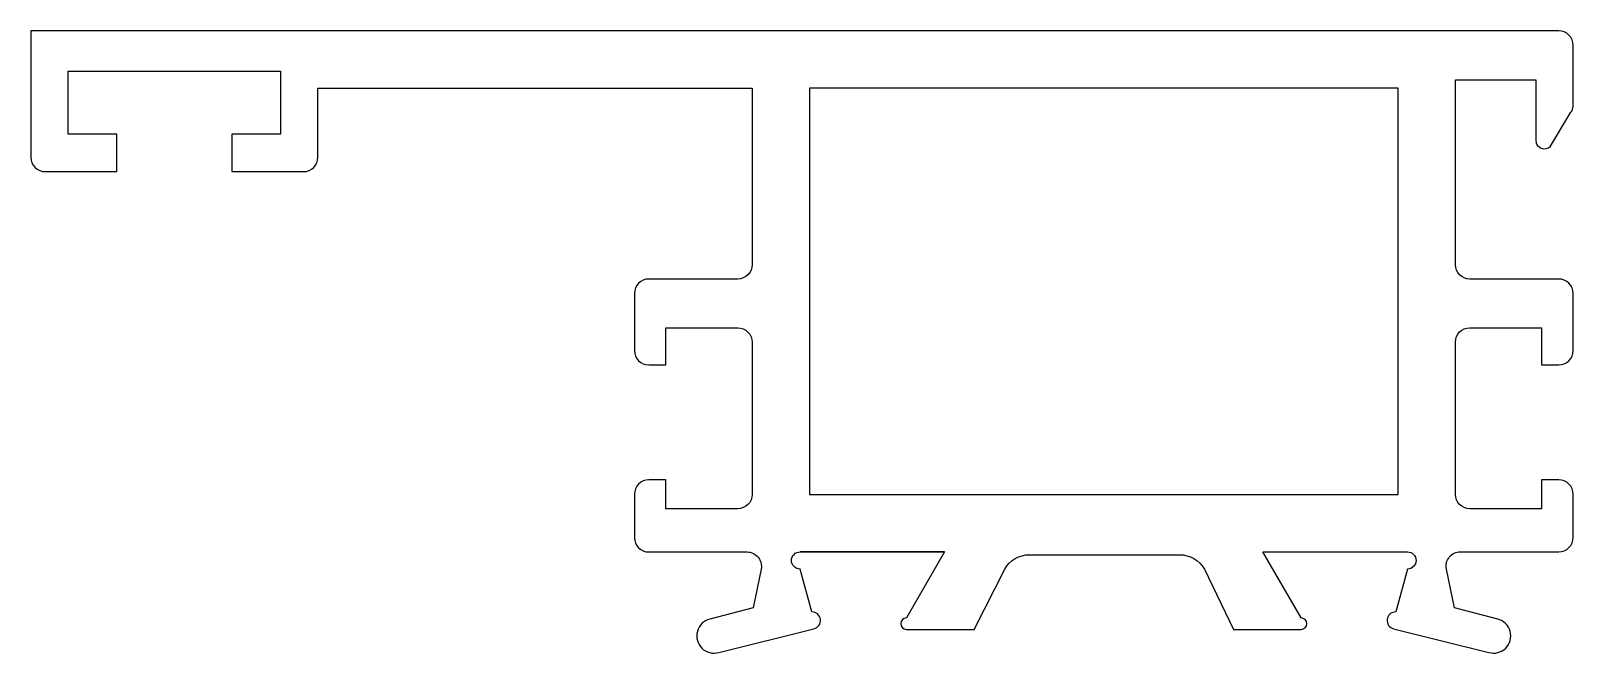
# Model space of a CAD drawing. Extents: x 130.9 to 184.7, y 209.3 to 231.
import ezdxf

# ---------------------------------------------------------------- set-up
doc = ezdxf.new("R2010")
doc.units = 0
doc.header["$LTSCALE"] = 15
doc.layers.add('ERCAN', color=220, linetype='CONTINUOUS')

msp = doc.modelspace()

# ---------------------------------------------------------------- linework, layer by layer
at = {"layer": 'ERCAN', "color": 0}
msp.add_lwpolyline([(180.564, 220.154, -0.414214), (181.064, 220.654), (183.564, 220.654), (183.564, 219.36), (184.164, 219.36, 0.414214), (184.664, 219.86), (184.664, 221.85, 0.414214), (184.164, 222.35), (181.064, 222.35, -0.414214), (180.564, 222.85), (180.564, 229.288), (183.364, 229.288), (183.364, 227.182, 0.675294), (183.881, 226.974), (184.581, 228.153, 0.19382), (184.664, 228.361), (184.664, 230.488, 0.414214), (184.164, 230.988), (130.944, 230.988), (130.944, 226.588, 0.414214), (131.444, 226.088), (133.944, 226.088), (133.944, 227.388), (132.244, 227.388), (132.244, 229.588), (139.644, 229.588), (139.644, 227.388), (137.944, 227.388), (137.944, 226.088), (140.444, 226.088, 0.414214), (140.944, 226.588), (140.944, 228.988), (156.067, 228.988), (156.067, 222.85, -0.414214), (155.567, 222.35), (152.467, 222.35, 0.414214), (151.967, 221.85), (151.967, 219.86, 0.414214), (152.467, 219.36), (153.067, 219.36), (153.067, 220.65), (155.567, 220.65, -0.414214), (156.067, 220.15), (156.067, 214.854, -0.414214), (155.567, 214.354), (153.067, 214.354), (153.067, 215.36), (152.467, 215.36, 0.414214), (151.967, 214.86), (151.967, 213.35, 0.414214), (152.467, 212.85), (155.892, 212.85, -0.475398), (156.381, 212.248), (156.103, 210.907), (154.593, 210.51, 1.019099), (154.905, 209.352), (158.22, 210.173, 0.888706), (158.144, 210.764), (157.738, 212.254, -1), (157.738, 212.854), (162.771, 212.854), (157.738, 212.854), (162.771, 212.854), (161.443, 210.554, 1), (161.443, 210.154), (163.799, 210.154), (164.865, 212.253, -0.267949), (165.731, 212.753), (170.953, 212.753, -0.267949), (171.819, 212.253), (172.832, 210.154), (175.188, 210.154, 1), (175.188, 210.554), (173.86, 212.854), (178.893, 212.854, -1), (178.893, 212.254), (178.487, 210.764, 0.888706), (178.411, 210.173), (181.726, 209.352, 1.019099), (182.038, 210.51), (180.528, 210.907), (180.249, 212.253, -0.475398), (180.738, 212.854), (184.164, 212.854, 0.414214), (184.664, 213.354), (184.664, 214.86, 0.414214), (184.164, 215.36), (183.564, 215.36), (183.564, 214.354), (181.064, 214.354, -0.414214), (180.564, 214.854)], format="xyb", close=True, dxfattribs=at)
msp.add_lwpolyline([(178.564, 228.988), (158.067, 228.988), (158.067, 214.854), (178.564, 214.854)], close=True, dxfattribs=at)

doc.saveas('drawing.dxf')
